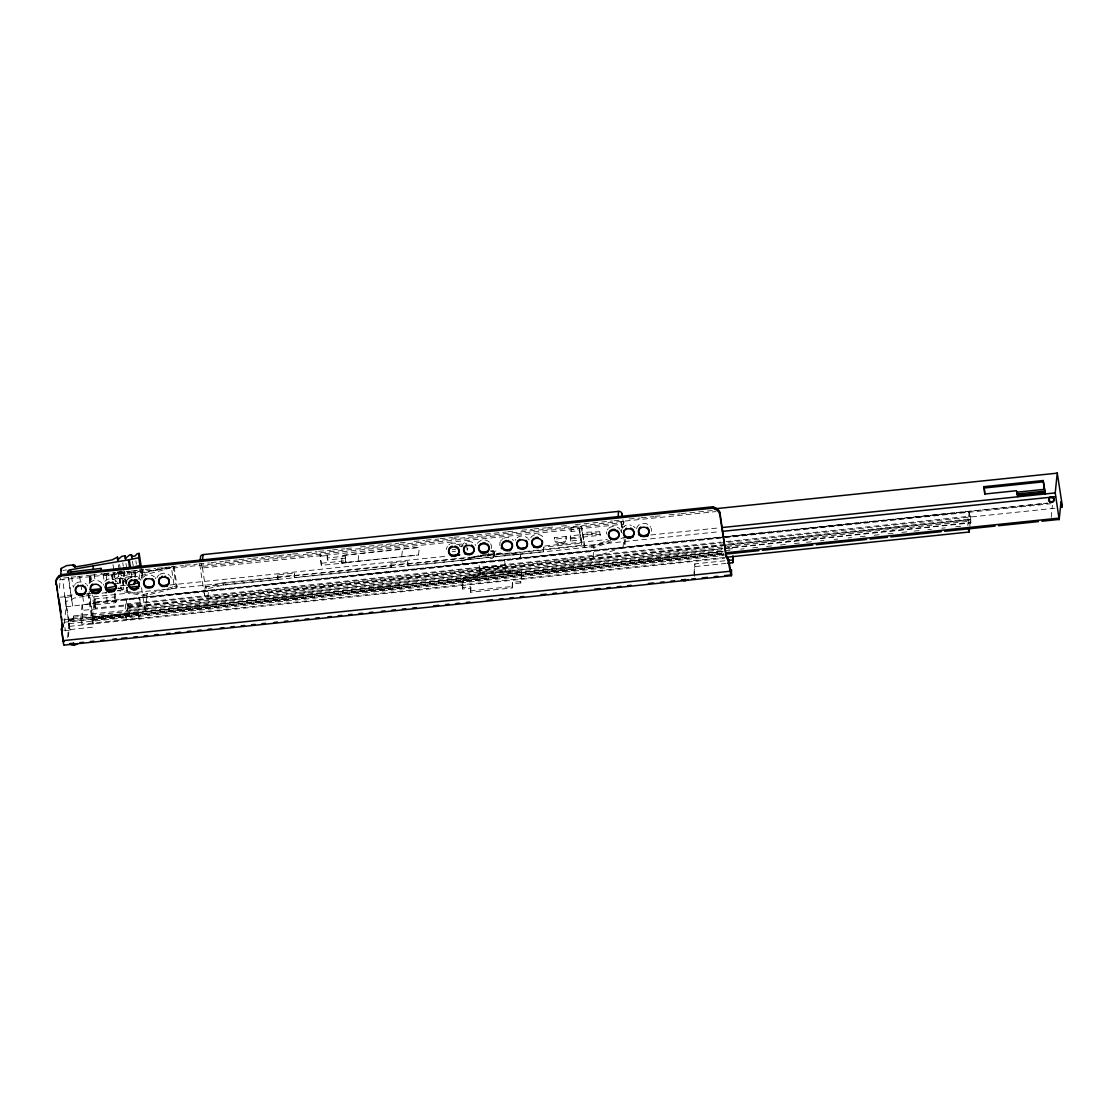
<?xml version="1.0" encoding="UTF-8"?>
<svg xmlns="http://www.w3.org/2000/svg" width="1118" height="1118" viewBox="0 0 1118 1118"><rect width="100%" height="100%" fill="white"/><g stroke="black" fill="none" stroke-linecap="round" stroke-linejoin="round"><path stroke-width="0.75" stroke-dasharray="5 3.75" d="M67.653 637.47L68.813 621.412L724.059 553.242M68.394 636.715L69.414 625.968L68.799 619.092L73.802 618.561L73.383 615.892L722.843 548.351M88.28 593.49L88.546 597.319L718.944 531.735M462.586 589.004L462.363 587.593L470.692 586.726L470.916 588.138L462.586 589.004L463.551 578.956L479.999 575.169L479.874 571.424M479.999 575.169L479.804 570.501M505.811 572.472L504.595 559.447L505.811 572.472L521.854 572.891L520.89 582.939L512.561 583.806L512.17 587.942L470.524 592.274L470.692 586.726M59.394 588.208L60.344 578.313M63.768 630.231L70.015 630.482L64.928 595.782L74.78 594.748M64.411 623.537L66.018 606.794L62.72 579.096M68.799 619.092L68.673 620.434L73.662 619.917L73.802 618.561M68.673 578.565L71.831 600.576L65.165 601.274M70.015 630.482L64.928 595.782M72.684 606.04L68.282 577.223M73.662 619.917L73.383 615.892M80.803 618.506L82.131 604.656L139.61 598.675L139.694 597.683L140.477 604.349L82.998 610.33L81.67 624.179L139.149 618.198L138.269 612.524L80.803 618.506L81.67 624.179M89.216 583.624L90.013 575.407M724.143 554.556L92.179 620.266L94.024 602.295L1047.119 503.142M95.03 599.052L95.589 608.038L95.016 598.913L114.944 596.984L114.609 600.142M70.099 629.56L93.087 627.156L93.409 623.844L88.238 590.066M1054.945 508.243L94.918 608.122L93.8 595.461M106.35 580.032L107.146 571.787M108.684 575.071L112.233 574.848L111.744 576.036L108.558 576.371L108.684 575.071L102.842 572.612M121.149 568.992L119.57 585.469L126.446 585.203M122.896 585.119L124.475 568.643M123.26 585.539L124.517 572.36M724.534 557.463L126.11 619.721L124.825 613.223L126.152 599.374L969.166 511.681L970.438 519.884L127.438 607.605L127.815 603.804L721.054 542.09M722.228 546.94L127.256 608.821L126.11 619.721M127.815 603.804L127.759 610.624L722.717 548.728M134.915 576.622L135.585 569.761M135.054 577.517L136.047 567.231M138.939 579.599L140.099 567.595M141.385 567.916L140.98 572.234A1.635 1.453 -28.3 0 0 141.399 573.003M139.149 618.198L139.051 619.092L138.269 612.524M141.679 577.852L142.335 570.991M141.93 579.18L142.922 568.894M141.637 573.185A1.761 1.579 -29.3 0 0 142.559 573.394L143.16 570.543M145.424 611.63L146.751 597.795L1050.836 503.743M146.849 596.788L147.157 593.49M623.83 521.547L623.578 524.174L202.078 568.014L202.232 566.365L621.091 522.791L621.189 521.813L623.83 521.547L624.585 526.452M625.367 539.505L624.906 545.109A3.033 2.711 5.5 0 1 623.033 547.233L593.043 557.435L207.864 597.515A3.033 2.711 5.5 0 1 204.454 595.125L205.293 586.349L202.232 566.365M207.864 597.515L208.731 588.375L223.321 585.133L584.924 547.513L593.979 547.666L611.406 541.755M205.293 586.349A3.033 2.711 5.5 0 0 205.405 586.81L277.921 579.278L277.767 574.862L294.509 573.129L294.663 577.531L391.132 567.497L390.979 563.095L407.721 561.348L407.874 565.75L543.502 551.649L543.348 547.219L581.821 543.208L580.997 537.842L570.851 538.89L570.641 541L580.801 539.938L580.997 537.842M277.921 579.278L277.767 574.862M294.663 577.531L294.509 573.129M321.341 565.359L320.139 554.151L321.341 565.359L345.951 562.801L345.434 556.093L327.63 557.938L327.434 560.048L345.238 558.189L345.434 556.093M327.434 560.048L326.945 553.452L327.63 557.938M341.577 562.983L342.304 555.478L402.522 548.603L419.278 547.471L418.551 554.975L341.577 562.983L418.551 554.975M358.151 560.635L358.864 553.144M391.132 567.497L390.979 563.095M401.795 556.093L402.522 548.603M407.874 565.75L407.721 561.348M487.224 554.416L480.391 555.129L461.888 560.789L480.321 555.842L500.836 553.703L520.191 554.724L520.653 557.728L518.472 558.707L504.525 560.16M462.335 563.793L462.405 563.081L464.809 563.584L464.739 564.297L462.335 563.793L461.944 560.076M462.363 587.593L463.327 577.531L479.776 573.744M467.45 548.072L467.254 550.182L466.541 545.57M470.524 592.274L470.916 588.138M480.321 555.842L480.391 555.129M488.021 556.233L488.328 553.005M490.257 550.978L493.094 550.685L492.786 553.913A2.949 2.627 5.5 0 1 493.345 557.477A2.949 2.627 5.5 0 1 489.432 558.161A2.949 2.627 5.5 0 1 488.314 554.682M493.849 555.618L494.156 552.39M493.876 556.037L494.184 552.809M500.836 553.703L500.906 552.991L488.538 554.346M512.17 587.942L512.351 582.394L520.681 581.528L521.645 571.466L505.602 571.06M518.472 558.707L520.722 557.016L520.261 554.011L508.969 553.41M520.191 554.724L520.261 554.011M520.653 557.728L520.722 557.016M554.374 539.183L554.514 537.674L566.155 536.472L566.001 537.968A5.897 5.269 5.5 0 1 561.04 544.173A5.897 5.269 5.5 0 1 554.374 539.183L566.001 537.968M561.04 544.173L561.194 542.663A5.897 5.269 5.5 0 0 566.155 536.472M566.085 539.687L566.225 538.191M584.924 547.513L581.556 526.466L570.963 527.57L571.046 531.567L579.39 530.701L579.585 528.604L571.256 529.471L571.046 531.567M570.641 541L570.376 535.829L580.535 534.767L579.585 528.604M570.18 537.926L580.326 536.878L580.535 534.767M581.556 526.466L582.268 534.516L599.765 532.685L599.849 531.721L582.464 532.406L582.268 534.516M543.502 551.649L543.152 549.315L581.626 545.318L581.821 543.208M610.568 540.581L593.239 546.464L584.239 547.401L582.869 535.019L600.254 534.32L599.849 531.721M584.239 547.401L584.448 545.304L593.351 545.43L608.527 540.329M593.239 546.464L593.351 545.43M593.043 557.435L593.979 547.666M582.66 537.115L600.156 535.298L600.254 534.32M623.033 547.233L623.97 537.479L620.825 538.555M693.943 573.646L694.879 563.891L725.554 560.705M694.362 576.343L694.879 563.891M967.839 525.516L969.166 511.681M969.781 526.326L970.27 521.128L723.961 546.758M970.466 519.856L970.829 516.097L722.787 541.909M970.27 521.128L970.773 522.917L970.829 516.097M1051.241 517.396L1052.401 505.294M95.896 604.726L115.811 602.658L115.028 593.155M123.525 567.776L124.28 572.668L121.331 575.966L120.576 571.074M115.084 583.973L125.174 581.626L131.798 576.175L131.044 571.242M92.235 620.294L91.816 618.729L723.961 552.963M134.09 592.652A230.965 88.867 17.8 0 0 143.705 594.455A192.1 83.906 -8.7 0 0 174.268 586.433L171.389 567.567L118.718 576.483L115.154 578.984L119.864 578.299A3.312 1.439 -8.7 0 1 122.044 578.523A4.165 1.817 -8.7 0 0 125.705 578.677A192.1 83.906 -8.7 0 0 131.952 577.475M113.659 574.652L123.749 572.304L125.174 581.626M278.116 577.168L222.971 582.911L205.558 587.132A3.088 2.753 -28 0 0 207.92 588.445M84.395 596.243L74.808 597.99A3.368 1.467 -8.7 0 0 71.915 599.765M85.988 595.964L90.782 595.083M124.28 572.668L119.989 573.394L120.087 576.175L119.333 571.284M134.034 572.891L137.626 572.276L139.596 570.082L133.964 571.032L134.034 572.891L133.531 569.621M174.268 586.433L176.155 586.111L177.161 587.048A195.259 85.289 -8.7 0 1 144.026 595.81A234.626 90.265 17.8 0 1 134.523 594.021A235.059 90.432 17.8 0 1 118.801 590.667L117.292 590.905M63.111 570.459L66.465 569.9M65.529 597.487L74.012 596.09M85.89 594.133L92.668 593.015M101.948 593.211L106.727 592.498M66.018 606.794L93.549 603.496L92.249 595.042M104.156 573.59L110.78 572.891M117.418 572.206L124.042 571.522M63.614 578.062L75.772 576.79M77.505 576.622L89.664 575.351M91.397 575.169L101.808 574.093M103.555 573.911L115.699 572.64M117.446 572.458L129.59 571.2M131.337 571.019L143.495 569.747M145.228 569.565L155.64 568.489M157.386 568.307L169.531 567.036M171.25 566.644L183.422 565.596M185.127 565.205L197.313 564.157M199.004 563.765L209.471 562.885M211.148 562.494L223.362 561.446M225.025 561.054L237.254 559.992M238.903 559.615L251.145 558.553M252.78 558.161L263.303 557.281M264.924 556.904L277.194 555.842M278.801 555.464L291.085 554.402M292.678 554.011L299.764 553.494M306.556 552.571L317.135 551.691M318.686 551.314L331.026 550.238M332.563 549.86L344.917 548.798M346.44 548.421L353.595 547.89M360.317 546.981L398.749 543.194M400.216 542.831L407.427 542.3M414.093 541.391L424.798 540.483M426.238 540.12L438.689 539.044M440.115 538.68L452.58 537.604M453.992 537.241L461.259 536.696M467.869 535.788L506.398 532M507.768 531.637L515.091 531.092M521.645 530.198L532.447 529.289M533.789 528.94L546.339 527.836M547.666 527.486L555.031 526.941M561.543 526.047L568.922 525.488M575.421 524.608L612.329 520.974M614.061 520.792L622.74 519.898M629.196 519.004L640.111 518.081M641.327 517.746L654.002 516.642M655.204 516.306L662.681 515.733M669.081 514.853L680.051 513.931M681.225 513.595L713.046 510.507M59.589 579.879L715.995 511.583M319.944 556.261L326.736 555.548M342.304 555.478L419.278 547.471M456.675 544.522L466.751 543.474M459.819 546.269L463.187 545.919M321.537 563.262L346.147 560.691M452.329 549.651L455.697 549.301M452.133 551.747L455.487 551.398M117.725 588.487L127.815 587.439M117.781 590.43L126.46 589.521M169.866 585.007L447.633 556.107M491.026 551.593L499.718 550.699M544.843 546.003L607.34 539.491M650.746 534.977L720.188 527.752M60.26 597.18L64.844 596.705M277.571 576.972L294.313 575.225M390.769 565.191L407.511 563.444M294.859 575.435L391.328 565.401M408.07 563.654L469.881 557.225M471.6 557.043L523.098 551.691M524.817 551.509L543.697 549.539M94.723 602.364L1047.929 503.128M464.739 564.297L478.77 562.13L479.706 569.537M505.476 565.205L479.65 567.902L479.915 570.026M479.58 568.615L505.406 565.918M128.235 606.501L971.249 518.794M126.152 599.374L127.368 607.326L722.34 545.43M724.073 545.249L970.382 519.632M479.874 572.765L505.699 570.082M724.576 548.169L970.885 522.553M724.45 548.547L970.773 522.917M480.083 574.191L505.909 571.508M73.257 617.248L721.767 549.776M728.712 549.064L732.178 548.7L732.304 547.345L732.681 549.776M124.825 613.223L723.262 550.964M724.995 550.783L730.194 550.238M740.605 549.162L744.071 548.798M752.749 547.89L759.681 547.177M766.627 546.45L773.558 545.724M780.504 545.011L785.702 544.466M794.381 543.558L799.58 543.027M806.525 542.3L813.457 541.573M820.402 540.86L823.868 540.497M834.266 539.407L837.745 539.058M848.143 537.968L851.623 537.604M860.287 536.71L867.233 535.983M874.164 535.256L879.377 534.725M888.041 533.817L893.254 533.272M901.919 532.378L907.131 531.833M914.063 531.106L921.008 530.393M927.94 529.666L931.406 529.303M941.817 528.227L945.283 527.864M955.694 526.788L960.893 526.243M63.656 619.875L722.382 551.342M92.598 617.136L723.276 551.523M68.953 620.057L722.466 552.068M138.185 613.419L93.199 618.1L89.133 591.464M63.894 622.279L724.352 553.578M92.333 620.001L724.24 554.262M68.981 623.662L724.226 555.492M69.386 626.346L724.674 558.189M695.298 566.588L725.973 563.402M470.301 590.849L511.946 586.517M116.3 601.47L107.356 602.057L105.847 592.247M130.876 591.995A230.965 88.867 17.8 0 1 127.648 591.324A5.003 1.929 17.8 0 1 126.851 591.129L118.145 587.872L118.801 590.667M101.431 573.632L108.558 576.371M127.634 610.47L127.256 608.821M143.705 594.455L144.026 595.81M622.894 519.716L623.578 524.174M622.335 527.612L621.301 520.89A3.033 2.711 5.5 0 0 620.797 519.702M624.124 539.351L624.906 544.382M621.189 521.813L622.223 528.562M621.091 522.791L621.874 527.85M599.765 532.685L600.156 535.298M591.827 532.545L592.233 535.159M593.784 545.346L594.147 547.624M579.39 530.701L580.326 536.878M580.801 539.938L581.626 545.318M570.963 527.57L571.256 529.471M570.376 535.829L570.851 538.89M521.645 571.466L521.854 572.891M520.681 581.528L520.89 582.939M512.351 582.394L512.561 583.806M463.327 577.531L463.551 578.956M345.238 558.189L345.951 562.801M222.971 582.911L223.321 585.133M201.394 563.556L202.078 568.014M204.454 595.125L199.801 564.744A3.033 2.711 5.5 0 1 200.136 563.095M174.059 566.77L177.161 587.048M173.052 565.834L176.155 586.111M141.525 587.691L145.326 612.538M135.879 560.845L136.382 564.115M139.61 598.675L140.477 604.349M132.469 561.236L133.475 567.762M128.486 571.41L128.989 574.666L131.938 571.382L127.648 572.109L127.745 574.89L127.242 571.619M125.985 563.458L126.991 569.984M125.705 578.677L127.648 591.324M122.784 562.871L123.273 566.141M124.964 578.789L126.851 591.129M122.044 578.523L123.763 589.745M119.584 564.534L120.325 569.439M118.326 564.744L119.081 569.649M119.724 578.313L121.303 588.655M119.249 578.383L120.8 588.515M117.977 571.703L118.718 576.483M112.988 564.604L113.966 570.991M114.218 572.584L115.615 582.017M113.519 573.073L114.371 579.32A195.259 85.289 -8.7 0 0 131.798 576.175M112.233 574.848L112.988 579.837M111.744 576.036L112.233 579.264M114.455 593.77L115.811 602.658M103.094 574.247L104.1 580.787M94.122 573.981L95.393 582.296M90.684 575.029L91.983 583.54M90.125 576.399L91.145 583.051M94.024 602.295L94.918 608.122M89.412 576.469L90.446 583.233M87.917 593.392L93.087 627.156M79.602 576.147L82.439 594.72M82.704 596.411L83.99 604.852M82.131 604.656L82.998 610.33M71.566 576.804L73.005 586.223M64.914 627.575L65.431 630.957M479.762 570.012L480.041 571.48M606.529 533.915A7.491 6.694 5.5 0 1 606.571 531.819M607.34 529.848A7.491 6.694 5.5 0 1 607.982 528.982M608.765 528.199A7.491 6.694 5.5 0 1 616.395 526.857M617.471 527.291A7.491 6.694 5.5 0 1 620.085 529.429M620.672 530.351A7.491 6.694 5.5 0 1 621.356 532.364M490.732 543.865A7.491 6.694 5.5 0 1 490.592 549.944M477.4 543.362A7.491 6.694 5.5 0 1 489.391 542.118M157.051 577.601A7.491 6.694 5.5 0 1 158.938 575.001M159.846 574.345A7.491 6.694 5.5 0 1 169.517 575.393M170.257 576.217A7.491 6.694 5.5 0 1 171.278 578.132M143.16 577.335A7.491 6.694 5.5 0 1 154.522 576.958M155.262 577.782A7.491 6.694 5.5 0 1 155.849 578.705M127.382 585.846A7.491 6.694 5.5 0 1 127.061 580.717M127.522 579.767A7.491 6.694 5.5 0 1 128.947 578.118M130.862 576.958A7.491 6.694 5.5 0 1 137.654 577.209M138.646 577.796A7.491 6.694 5.5 0 1 140.868 580.27M103.317 585.203A7.491 6.694 5.5 0 1 103.429 584.155M104.84 581.318A7.491 6.694 5.5 0 1 116.943 581.765M117.53 582.688A7.491 6.694 5.5 0 1 117.963 583.68M89.845 582.883A7.491 6.694 5.5 0 1 97.126 580.466A7.491 6.694 5.5 0 1 102.968 585.231M73.453 587.271A7.491 6.694 5.5 0 1 74.221 585.315M74.85 584.434A7.491 6.694 5.5 0 1 75.633 583.666M76.541 583.023A7.491 6.694 5.5 0 1 84.339 582.757M85.331 583.344A7.491 6.694 5.5 0 1 86.212 584.057M86.952 584.896A7.491 6.694 5.5 0 1 87.553 585.804M493.094 550.685A2.949 2.627 5.5 0 1 493.415 554.528A2.949 2.627 5.5 0 1 489.125 554.486M636.561 528.688A7.491 6.694 5.5 0 1 641.76 523.559A7.491 6.694 5.5 0 1 649.334 525.474M650.075 526.312A7.491 6.694 5.5 0 1 650.662 527.221M651.095 528.213A7.491 6.694 5.5 0 1 651.291 531.343M621.524 532.35A7.491 6.694 5.5 0 1 621.874 529.247M622.335 528.283A7.491 6.694 5.5 0 1 631.39 525.292M633.459 526.326A7.491 6.694 5.5 0 1 635.08 527.864M530.715 537.814A7.491 6.694 5.5 0 1 538.051 534.46A7.491 6.694 5.5 0 1 544.466 539.309M515.244 540.329A7.491 6.694 5.5 0 1 515.719 539.379M517.131 537.73A7.491 6.694 5.5 0 1 527.71 538.135M528.451 538.96A7.491 6.694 5.5 0 1 529.052 539.882M446.515 549.497A7.491 6.694 5.5 0 1 447.41 546.492M448.821 544.843A7.491 6.694 5.5 0 1 449.729 544.186M450.75 543.683A7.491 6.694 5.5 0 1 460.141 546.073M461.636 546.898A7.491 6.694 5.5 0 1 466.835 541.755A7.491 6.694 5.5 0 1 474.395 543.683M475.136 544.508A7.491 6.694 5.5 0 1 475.737 545.43M500.151 546.031A7.491 6.694 5.5 0 1 500.249 541.895M500.724 540.944A7.491 6.694 5.5 0 1 501.353 540.064M502.136 539.295A7.491 6.694 5.5 0 1 503.044 538.652M504.05 538.135A7.491 6.694 5.5 0 1 513.455 540.525M171.389 567.567A192.1 83.906 -8.7 0 1 135.068 576.832M166.233 567.343A195.259 85.289 -8.7 0 1 142.894 573.352M561.194 542.663A5.897 5.269 5.5 0 1 554.514 537.674"/><path stroke-width="1.5" d="M733.338 556.429L732.779 562.689L727.678 563.22M1055.238 492.898L1059.193 519.702L1060.996 501.689L1061.89 507.53L1062.072 504.26L1057.237 472.872L1055.238 492.898L721.921 527.57M64.299 644.737A8.078 0.797 84.1 0 1 62.929 640.67L61.714 629.085A8.413 7.519 5.5 0 0 62.259 625.228L56.138 582.198A8.413 7.519 5.5 0 1 56.124 580.242A10.425 5.939 -2 0 1 56.669 578.789A8.413 7.519 5.5 0 1 59.254 575.812L61.043 574.61L712.753 506.803L714.849 507.6A8.413 7.519 5.5 0 1 718.245 509.962A10.425 5.939 -2 0 1 719.475 511.233A8.413 7.519 5.5 0 1 720.048 513.134L726.169 556.163A8.413 7.519 5.5 0 0 727.86 559.797L730.166 571.256A8.078 0.797 84.1 0 0 731.619 574.848L724.688 575.56M55.956 584.071A8.413 7.519 5.5 0 1 59.128 577.154L59.254 575.812M60.498 576.65L61.294 568.405L66.507 565.638L73.173 564.939L74.78 565.401L75.004 566.896M59.128 577.154L60.903 575.952L61.043 574.61M61.434 570.739L61.294 568.405M61.294 630.007L61.839 627.743A8.413 7.519 5.5 0 0 62.384 623.886L62.259 625.228M61.714 629.085L61.839 627.743M64.005 641.103L63.782 642.095L63.391 641.117M74.78 565.401L74.613 567.022L88.35 564.772L112.261 559.825L117.488 557.071L117.991 560.342M100.746 571.116L100.997 568.405L67.513 572.262L67.583 571.508A3.368 1.467 -8.7 0 1 70.49 569.747L129.269 559.713A195.259 85.289 -8.7 0 0 138.772 557.714L139.177 553.396L137.095 553.745L135.138 555.953L131.533 556.554L131.477 554.71L129.436 555.045L125.244 558.553L125.146 555.772L121.778 556.345L117.586 559.852L117.488 557.071M106.042 583.33L105.567 588.264L116.454 586.084M127.103 568.824L131.603 567.692M128.039 585.035L134.398 584.379L134.593 580.046M134.398 584.379L134.733 580.941M200.206 560.467L200.485 557.616A3.033 2.711 5.5 0 1 203.071 554.612L618.575 511.387A3.033 2.711 5.5 0 1 621.985 513.763L622.446 516.74M202.526 560.314L203.071 554.612M618.03 517.089L618.575 511.387M621.72 516.614L621.985 513.763M726.169 556.163L719.866 515.007A8.413 7.519 5.5 0 0 714.709 508.956L712.627 508.159L712.753 506.803M714.709 508.956L714.849 507.6M719.866 515.007L720.048 513.134M727.86 559.797L727.986 558.441A8.413 7.519 5.5 0 1 726.295 554.821M728.545 560.593L727.986 558.441M732.779 562.689L732.765 555.939M731.619 574.848L731.438 569.747L730.948 572.612L728.67 559.238M969.613 528.059L969.11 532.014L726.267 557.281M1017.408 492.772L1017.771 496.671L1016.472 490.718L984.818 494.016L984.036 486.679L1043.178 480.53L1045.26 493.807L1043.178 480.53M984.818 494.016L984.036 486.679M1048.698 500.319L1048.768 499.564M1054.022 499.76L1054.092 499.019M114.707 569.719L119.668 568.978M122.98 568.489L129.604 567.497L128.5 560.342M140.267 565.876L135.907 566.337L136.047 567.231M60.903 575.952L712.627 508.159M715.143 508.746L1057.139 473.166M983.896 488.035L1043.052 481.872M134.258 583.484L138.618 583.023M1016.709 492.227L1044.198 489.363M89.971 589.885L100.368 588.809M1017.073 494.016L1044.561 491.151M90.81 591.282L100.9 590.234M105.944 589.703L116.048 588.655M129.506 587.257L139.596 586.209M1017.576 495.526L1045.064 492.675M1017.646 495.917L1045.134 493.066M78.064 594.413L84.633 593.728M91.746 593.141L98.691 592.414M107.37 591.506L114.316 590.793M131.672 588.976L138.618 588.264M145.564 587.537L152.509 586.81M161.188 585.916L166.4 585.371M451.099 555.744L459.777 554.849M468.47 553.941L471.936 553.578M480.614 552.683L487.56 551.957M504.917 550.154L510.129 549.609M522.274 548.351L525.753 547.988M534.432 547.079L541.378 546.353M610.819 539.142L616.032 538.596M628.176 537.325L633.389 536.794M640.334 536.067L647.28 535.34M722.424 531.371L1055.504 496.727M725.694 552.781L1058.788 518.137M725.973 554.081L758.968 550.643M762.434 550.28L812.772 545.053M816.252 544.69L866.59 539.449M870.07 539.086L887.426 537.283M890.906 536.919L941.244 531.679M944.71 531.316L995.062 526.089M998.528 525.726L1038.468 521.575M1041.934 521.212L1059.291 519.409M728.964 560.342L732.374 559.992M62.929 640.67L730.166 571.256M69.568 643.716L73.033 643.353M79.965 642.64L83.431 642.277M90.362 641.55L93.828 641.187M100.76 640.474L104.226 640.111M112.89 639.203L116.37 638.853M121.569 638.308L126.767 637.763M133.699 637.05L137.165 636.687M144.096 635.96L147.562 635.597M154.494 634.884L157.959 634.521M166.624 633.613L170.09 633.263M175.288 632.718L180.487 632.173M187.419 631.46L190.885 631.097M197.816 630.37L201.282 630.007M208.214 629.294L211.679 628.931M220.344 628.036L223.81 627.673M230.741 626.946L234.221 626.583M241.153 625.87L244.618 625.507M251.55 624.78L255.016 624.417M261.947 623.704L265.413 623.341M274.078 622.446L277.543 622.083M284.475 621.356L287.941 620.993M294.873 620.28L298.338 619.917M305.27 619.19L308.736 618.841M315.667 618.114L319.133 617.751M327.798 616.856L331.263 616.493M338.195 615.766L341.661 615.403M348.592 614.69L352.072 614.327M359.004 613.6L362.47 613.251M369.401 612.524L372.867 612.161M381.531 611.266L384.997 610.903M391.929 610.176L395.395 609.813M402.326 609.1L405.792 608.737M412.724 608.01L416.189 607.661M433.518 605.858L438.717 605.313M445.649 604.586L449.115 604.237M456.046 603.51L459.512 603.147M466.458 602.434L469.923 602.071M487.252 600.268L492.451 599.723M499.383 598.996L502.848 598.647M509.78 597.92L513.246 597.557M520.177 596.844L523.643 596.481M540.972 594.678L546.171 594.133M553.103 593.406L556.568 593.057M563.5 592.33L566.966 591.967M573.897 591.254L577.363 590.891M594.706 589.088L599.905 588.543M606.836 587.83L610.302 587.467M617.234 586.74L620.7 586.377M627.631 585.664L631.097 585.301M648.426 583.498L653.625 582.953M660.556 582.24L664.022 581.877M670.954 581.15L674.42 580.787M681.351 580.074L684.817 579.711M691.749 578.984L695.214 578.635M702.16 577.908L707.359 577.363M714.29 576.65L717.756 576.287M64.089 645.114L731.34 575.7M969.11 532.014L968.44 529.429M63.167 639.999L61.42 628.651M685.013 579.25L685.222 580.591M139.177 553.396L141.148 566.309M138.772 557.714L140.085 566.421M131.477 554.71L131.966 557.966M129.269 559.713L130.54 567.944M125.146 555.772L125.649 559.042M100.997 568.405L101.375 570.879M92.85 565.666L93.367 568.992M73.173 564.939L73.397 566.435M70.49 569.747L70.923 572.57M73.578 642.85L73.914 645.1M59.366 601.526L59.883 604.908M60.4 608.276L60.917 611.658M62.734 623.481L63.251 626.863M56.138 582.198L57.451 590.793M57.982 594.245L60.875 613.167M61.406 616.605L61.923 620.043M618.198 531.483A5.297 4.738 5.5 0 1 617.513 537.604A5.297 4.738 5.5 0 1 610.652 537.828A5.297 4.738 5.5 0 1 609.184 531.791M609.631 531.162A5.297 4.738 5.5 0 1 610.176 530.617M610.819 530.156A5.297 4.738 5.5 0 1 615.585 529.666M617.052 530.393A5.297 4.738 5.5 0 1 617.667 530.896M489.111 548.575A5.297 4.738 5.5 0 1 482.557 552.194A5.297 4.738 5.5 0 1 478.895 545.975M479.231 545.304A5.297 4.738 5.5 0 1 480.88 543.683M482.361 543.068A5.297 4.738 5.5 0 1 485.631 543.18M487.099 543.907A5.297 4.738 5.5 0 1 489.153 547.093M167.379 586.028A7.491 6.694 5.5 0 1 166.275 586.391M162.795 586.503A7.491 6.694 5.5 0 1 161.663 586.223M167.84 577.699A5.297 4.738 5.5 0 1 167.686 584.407A5.297 4.738 5.5 0 1 160.195 584.127A5.297 4.738 5.5 0 1 160.349 577.419M161.719 576.595A5.297 4.738 5.5 0 1 162.487 576.343M164.961 576.259A5.297 4.738 5.5 0 1 165.757 576.469M153.376 579.837A5.297 4.738 5.5 0 1 152.048 586.419A5.297 4.738 5.5 0 1 144.683 585.091A5.297 4.738 5.5 0 1 145.997 578.523M152.23 578.747A5.297 4.738 5.5 0 1 152.845 579.264M139.331 584.225A5.297 4.738 5.5 0 1 134.747 588.739A5.297 4.738 5.5 0 1 128.961 585.301A5.297 4.738 5.5 0 1 131.728 579.711M135.767 579.585A5.297 4.738 5.5 0 1 137.234 580.312M138.8 582.059A5.297 4.738 5.5 0 1 139.275 583.484M136.298 589.507A7.491 6.694 5.5 0 1 132.804 589.633M115.056 583.834A5.297 4.738 5.5 0 1 111.842 591.115A5.297 4.738 5.5 0 1 105.497 585.525M105.707 584.798A5.297 4.738 5.5 0 1 107.035 582.967M107.677 582.506A5.297 4.738 5.5 0 1 109.173 581.891M112.443 582.003A5.297 4.738 5.5 0 1 113.211 582.324M100.788 586.74A5.297 4.738 5.5 0 1 97.769 592.428A5.297 4.738 5.5 0 1 91.075 590.22A5.297 4.738 5.5 0 1 92.682 584.057M85.793 588.306A5.297 4.738 5.5 0 1 79.783 594.231A5.297 4.738 5.5 0 1 76.499 586.629M77.687 585.622A5.297 4.738 5.5 0 1 78.414 585.259M82.453 585.133A5.297 4.738 5.5 0 1 83.221 585.441M84.535 586.363A5.297 4.738 5.5 0 1 85.485 587.607M81.838 595.265A7.491 6.694 5.5 0 1 78.358 594.888M77.282 594.441A7.491 6.694 5.5 0 1 76.29 593.854M77.338 643.493A3.368 1.467 -8.7 0 1 73.145 645.142A3.368 1.467 -8.7 0 1 70.937 643.465M687.975 579.697A3.368 1.467 -8.7 0 1 684.44 580.633A3.368 1.467 -8.7 0 1 682.05 579.669M648.202 535.606A7.491 6.694 5.5 0 1 647.196 536.109M639.412 535.27A7.491 6.694 5.5 0 1 638.532 534.558M629.951 538.233A7.491 6.694 5.5 0 1 627.617 538.149M625.409 537.423A7.491 6.694 5.5 0 1 624.417 536.836M534.851 547.401A7.491 6.694 5.5 0 1 533.775 546.954M510.577 550.322A7.491 6.694 5.5 0 1 509.487 550.685M501.912 548.77A7.491 6.694 5.5 0 1 501.171 547.946M459.191 554.71A7.491 6.694 5.5 0 1 458.282 555.366M518.78 548.519A7.491 6.694 5.5 0 1 517.788 547.932M109.48 592.051A7.491 6.694 5.5 0 1 108.348 591.771M465.465 554.053A7.491 6.694 5.5 0 1 464.473 553.48M458.254 548.127A5.297 4.738 5.5 0 1 455.04 555.408A5.297 4.738 5.5 0 1 448.695 549.818M448.905 549.106A5.297 4.738 5.5 0 1 450.247 547.261M450.889 546.8A5.297 4.738 5.5 0 1 452.371 546.185M454.844 546.101A5.297 4.738 5.5 0 1 456.41 546.618M457.108 547.037A5.297 4.738 5.5 0 1 457.737 547.54M472.732 545.975A5.297 4.738 5.5 0 1 472.76 552.516A5.297 4.738 5.5 0 1 465.493 552.753A5.297 4.738 5.5 0 1 464.683 546.241M465.885 545.235A5.297 4.738 5.5 0 1 466.597 544.871M471.405 545.053A5.297 4.738 5.5 0 1 472.103 545.472M633.613 530.575A5.297 4.738 5.5 0 1 628.735 537.297A5.297 4.738 5.5 0 1 624.179 530.225M625.814 528.604A5.297 4.738 5.5 0 1 626.541 528.241M630.58 528.101A5.297 4.738 5.5 0 1 632.047 528.828M632.662 529.345A5.297 4.738 5.5 0 1 633.193 529.932M648.188 528.367A5.297 4.738 5.5 0 1 647.294 534.656A5.297 4.738 5.5 0 1 640.209 534.39A5.297 4.738 5.5 0 1 639.622 528.045M640.167 527.5A5.297 4.738 5.5 0 1 640.81 527.039M647.043 527.277A5.297 4.738 5.5 0 1 647.657 527.78M510.423 541.489A5.297 4.738 5.5 0 1 511.275 548.351A5.297 4.738 5.5 0 1 503.603 548.603A5.297 4.738 5.5 0 1 503.561 541.713M504.917 540.888A5.297 4.738 5.5 0 1 506.496 540.497M508.159 540.553A5.297 4.738 5.5 0 1 508.956 540.763M527.458 543.096A5.297 4.738 5.5 0 1 523.49 548.281A5.297 4.738 5.5 0 1 517.229 545.165A5.297 4.738 5.5 0 1 519.912 539.337M526.033 540.427A5.297 4.738 5.5 0 1 527.291 542.37M542.286 540.805A5.297 4.738 5.5 0 1 539.267 546.506A5.297 4.738 5.5 0 1 532.573 544.284A5.297 4.738 5.5 0 1 534.18 538.135M535.676 537.52A5.297 4.738 5.5 0 1 538.149 537.437M1054.12 499.397A2.697 2.404 5.5 0 1 1050.752 501.605A2.697 2.404 5.5 0 1 1049.061 498.111M1049.285 497.789A2.697 2.404 5.5 0 1 1050.654 496.965M1051.912 496.923A2.697 2.404 5.5 0 1 1053.645 497.957M610.344 538.583A5.297 4.738 5.5 0 0 618.981 535.955A5.297 4.738 5.5 0 0 611.965 530.519A5.297 4.738 5.5 0 0 610.344 538.583M480.391 552.096A5.297 4.738 5.5 0 0 489.027 549.469A5.297 4.738 5.5 0 0 482.012 544.033A5.297 4.738 5.5 0 0 480.391 552.096M160.517 585.371A5.297 4.738 5.5 0 0 169.153 582.744A5.297 4.738 5.5 0 0 162.138 577.307A5.297 4.738 5.5 0 0 160.517 585.371M145.522 586.936A5.297 4.738 5.5 0 0 154.158 584.309A5.297 4.738 5.5 0 0 147.143 578.872A5.297 4.738 5.5 0 0 145.522 586.936M130.526 588.487A5.297 4.738 5.5 0 0 139.163 585.874A5.297 4.738 5.5 0 0 132.148 580.438A5.297 4.738 5.5 0 0 130.526 588.487M107.202 590.919A5.297 4.738 5.5 0 0 115.839 588.292A5.297 4.738 5.5 0 0 108.823 582.855A5.297 4.738 5.5 0 0 107.202 590.919M92.207 592.484A5.297 4.738 5.5 0 0 100.844 589.857A5.297 4.738 5.5 0 0 93.828 584.421A5.297 4.738 5.5 0 0 92.207 592.484M77.212 594.035A5.297 4.738 5.5 0 0 85.848 591.408A5.297 4.738 5.5 0 0 78.833 585.972A5.297 4.738 5.5 0 0 77.212 594.035M450.4 555.213A5.297 4.738 5.5 0 0 459.037 552.585A5.297 4.738 5.5 0 0 452.021 547.149A5.297 4.738 5.5 0 0 450.4 555.213M465.395 553.648A5.297 4.738 5.5 0 0 474.032 551.034A5.297 4.738 5.5 0 0 467.017 545.598A5.297 4.738 5.5 0 0 465.395 553.648M625.339 537.017A5.297 4.738 5.5 0 0 633.976 534.39A5.297 4.738 5.5 0 0 626.96 528.954A5.297 4.738 5.5 0 0 625.339 537.017M640.334 535.452A5.297 4.738 5.5 0 0 648.971 532.839A5.297 4.738 5.5 0 0 641.956 527.403A5.297 4.738 5.5 0 0 640.334 535.452M503.715 549.665A5.297 4.738 5.5 0 0 512.351 547.051A5.297 4.738 5.5 0 0 505.336 541.615A5.297 4.738 5.5 0 0 503.715 549.665M518.71 548.113A5.297 4.738 5.5 0 0 527.347 545.486A5.297 4.738 5.5 0 0 520.331 540.05A5.297 4.738 5.5 0 0 518.71 548.113M533.705 546.548A5.297 4.738 5.5 0 0 542.342 543.921A5.297 4.738 5.5 0 0 535.326 538.485A5.297 4.738 5.5 0 0 533.705 546.548M1049.62 501.856A2.697 2.404 5.5 0 0 1054.008 500.515A2.697 2.404 5.5 0 0 1050.445 497.762A2.697 2.404 5.5 0 0 1049.62 501.856"/></g></svg>
